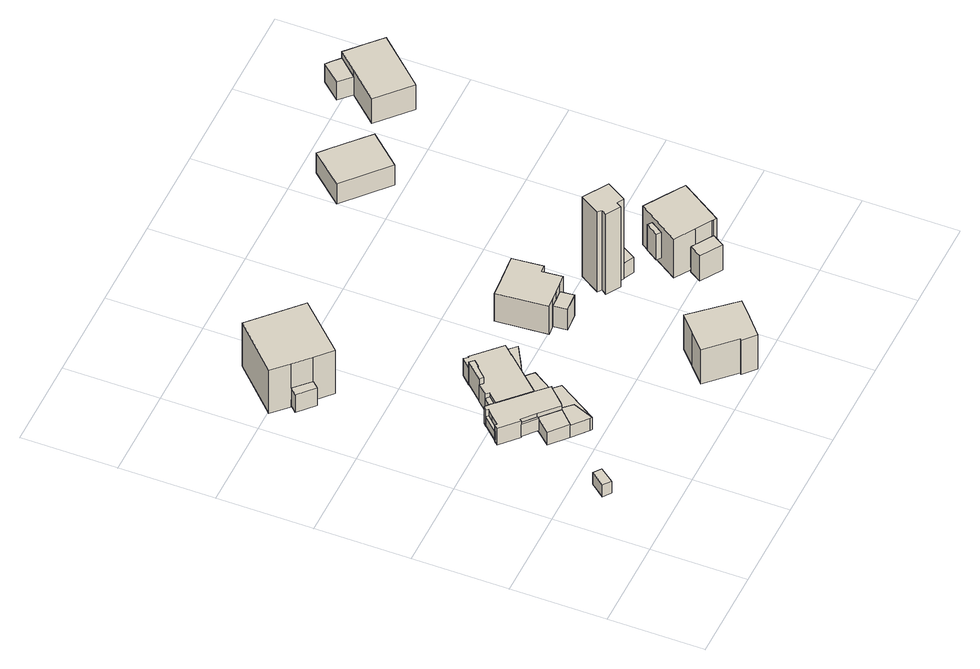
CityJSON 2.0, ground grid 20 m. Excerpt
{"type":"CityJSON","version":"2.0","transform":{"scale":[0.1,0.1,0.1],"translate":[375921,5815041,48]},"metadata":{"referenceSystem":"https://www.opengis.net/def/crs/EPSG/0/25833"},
"CityObjects":{
"building1":{"type":"Building","attributes":{"Gemeindeschluessel":"11000005","BezugspunktDach":"2200","function":"51009_1610","measuredHeight":3.16,"storeysAboveGround":0},"address":[{"country":"Germany","locality":"Berlin"}],"geometry":[{"type":"Solid","lod":"1","boundaries":[[[[0,1,2,3]],[[4,5,6,7]],[[4,7,3,2]],[[5,4,2,1]],[[6,5,1,0]],[[7,6,0,3]]]]}]},
"building2":{"type":"Building","attributes":{"Gemeindeschluessel":"11000005","BezugspunktDach":"2200","function":"51009_1610","measuredHeight":2.38,"storeysAboveGround":0},"address":[{"country":"Germany","locality":"Berlin"}],"geometry":[{"type":"Solid","lod":"1","boundaries":[[[[8,9,10,11]],[[12,13,14,15]],[[12,15,11,10]],[[13,12,10,9]],[[14,13,9,8]],[[15,14,8,11]]]]}]},
"building3":{"type":"Building","attributes":{"Gemeindeschluessel":"11000005","BezugspunktDach":"2200","function":"51009_1610","measuredHeight":3.14,"storeysAboveGround":0},"address":[{"country":"Germany","locality":"Berlin"}],"geometry":[{"type":"Solid","lod":"1","boundaries":[[[[16,17,18,19]],[[20,21,22,23]],[[20,23,19,18]],[[21,20,18,17]],[[22,21,17,16]],[[23,22,16,19]]]]}]},
"building4":{"type":"Building","attributes":{"Gemeindeschluessel":"11000005","BezugspunktDach":"2200","function":"51009_1610","measuredHeight":3.19,"storeysAboveGround":0},"address":[{"country":"Germany","locality":"Berlin"}],"geometry":[{"type":"Solid","lod":"1","boundaries":[[[[24,25,26,27]],[[28,29,30,31]],[[28,31,27,26]],[[29,28,26,25]],[[30,29,25,24]],[[31,30,24,27]]]]}]},
"building5":{"type":"Building","attributes":{"Gemeindeschluessel":"11000005","function":"31001_1010"},"address":[{"country":"Germany","locality":"Berlin","thoroughfareNumber":"17","thoroughfareName":"Im Eulengrund"}],"children":["building5-1","building5-2","building5-3","building5-4","building5-5"]},
"building5-1":{"type":"BuildingPart","attributes":{"BezugspunktDach":"2200","measuredHeight":4.59,"storeysAboveGround":1},"parents":["building5"],"geometry":[{"type":"MultiSurface","lod":"1","boundaries":[[[32,33,34,35,36,37,38,39,40,41,42,43,44,45,46,47,48]],[[49,50,51,52,53,54,55,56,57,58,59,60,61,62,63,64,65]],[[49,65,48,47]],[[50,49,47,46]],[[51,50,46,45]],[[52,51,45,44]],[[53,52,44,43]],[[54,53,43,42]],[[55,54,42,41]],[[56,55,41,40]],[[57,56,40,39]],[[58,57,39,38]],[[59,58,38,37]],[[60,59,37,36]],[[61,60,36,35]],[[62,61,35,34]],[[63,62,34,33]],[[64,63,33,32],[64,66,67,63]],[[65,68,69,32,48]],[[66,64,63,67]],[[69,68,65,64]]]}]},
"building5-2":{"type":"BuildingPart","attributes":{"BezugspunktDach":"2200","measuredHeight":3.37,"storeysAboveGround":1},"parents":["building5"],"geometry":[{"type":"Solid","lod":"1","boundaries":[[[[70,71,72,67,66]],[[63,73,74,75,64]],[[73,63,67,72]],[[74,73,72,71]],[[75,74,71,70]],[[64,66,67,63]],[[75,70,66,64]]]]}]},
"building5-3":{"type":"BuildingPart","attributes":{"BezugspunktDach":"2200","measuredHeight":5.96,"storeysAboveGround":1},"parents":["building5"],"geometry":[{"type":"MultiSurface","lod":"1","boundaries":[[[76,77,78,79,80,81,82,68,83,84,85,86,87,88,89,90]],[[91,92,93,94,95,96,97,65,75,98,99,100,101,102,103,104]],[[91,104,90,89]],[[92,91,89,88]],[[93,92,88,87]],[[94,93,87,86]],[[95,94,86,85]],[[96,95,85,84]],[[97,96,84,83]],[[65,97,83,68]],[[105,70,66,69,82]],[[98,75,82,81]],[[99,98,81,80]],[[106,107,80,79]],[[108,109,79,78]],[[102,101,78,77]],[[103,102,77,76]],[[104,103,76,90]],[[65,68,69,64]],[[75,110,64,66,70,105]],[[100,99,107,106]],[[101,100,109,108]]]}]},
"building5-4":{"type":"BuildingPart","attributes":{"BezugspunktDach":"2200","measuredHeight":3.21,"storeysAboveGround":1},"parents":["building5"],"geometry":[{"type":"MultiSurface","lod":"1","boundaries":[[[111,112,113,107,114]],[[99,115,116,117,118]],[[118,100,119]],[[115,99,107,113]],[[116,115,113,112]],[[117,116,112,111]],[[118,117,111,114]],[[119,100,106,107,99]],[[114,106,100,118]]]}]},
"building5-5":{"type":"BuildingPart","attributes":{"BezugspunktDach":"2200","measuredHeight":3.5,"storeysAboveGround":1},"parents":["building5"],"geometry":[{"type":"MultiSurface","lod":"1","boundaries":[[[120,109,108,121,122]],[[123,101,100,118,124]],[[123,124,122,121]],[[101,123,121,108]],[[118,114,106,109,120]],[[124,118,120,122]],[[108,109,100,101]],[[100,106,114,118,125]]]}]},
"building6":{"type":"Building","attributes":{"Gemeindeschluessel":"11000005","BezugspunktDach":"2200","function":"51009_1610","measuredHeight":3.29,"storeysAboveGround":0},"address":[{"country":"Germany","locality":"Berlin"}],"geometry":[{"type":"Solid","lod":"1","boundaries":[[[[113,112,126,127,128,129,107]],[[98,75,74,130,116,115,99]],[[98,99,107,129]],[[75,98,129,128]],[[74,75,128,127]],[[130,74,127,126]],[[116,130,126,112]],[[115,116,112,113]],[[99,115,113,107]]]]}]},
"building7":{"type":"Building","attributes":{"Gemeindeschluessel":"11000005","function":"31001_1010"},"address":[{"country":"Germany","locality":"Berlin","thoroughfareNumber":"14","thoroughfareName":"Im Eulengrund"}],"children":["building7-1","building7-2"]},
"building7-1":{"type":"BuildingPart","attributes":{"BezugspunktDach":"2200","measuredHeight":14.52,"storeysAboveGround":2},"parents":["building7"],"geometry":[{"type":"MultiSurface","lod":"1","boundaries":[[[131,132,133,134,135,136]],[[137,138,139,140,141,142]],[[137,142,136,135]],[[138,137,135,134]],[[139,138,134,133]],[[140,139,133,132]],[[143,144,132,131]],[[141,140,145,146,147]],[[142,141,131,136]],[[147,146,145,144,143]]]}]},
"building7-2":{"type":"BuildingPart","attributes":{"BezugspunktDach":"2200","measuredHeight":4.68,"storeysAboveGround":2},"parents":["building7"],"geometry":[{"type":"MultiSurface","lod":"1","boundaries":[[[148,144,143,149]],[[146,145,150,151]],[[146,151,149,143]],[[150,145,144,148]],[[151,150,148,149]],[[146,152,143,144,145]]]}]},
"building8":{"type":"Building","attributes":{"Gemeindeschluessel":"11000005","BezugspunktDach":"2200","function":"51009_1610","measuredHeight":5.94,"storeysAboveGround":0},"address":[{"country":"Germany","locality":"Berlin"}],"geometry":[{"type":"Solid","lod":"1","boundaries":[[[[153,154,155,156,157,158]],[[159,160,161,162,163,164]],[[159,164,158,157]],[[160,159,157,156]],[[161,160,156,155]],[[162,161,155,154]],[[163,162,154,153]],[[164,163,153,158]]]]}]},
"building9":{"type":"Building","attributes":{"Gemeindeschluessel":"11000005","BezugspunktDach":"2200","function":"51009_1610","measuredHeight":3.08,"storeysAboveGround":0},"address":[{"country":"Germany","locality":"Berlin"}],"geometry":[{"type":"Solid","lod":"1","boundaries":[[[[165,166,167,168,169,67]],[[170,171,172,173,174,175]],[[170,175,67,169]],[[171,170,169,168]],[[172,171,168,167]],[[173,172,167,166]],[[174,173,166,165]],[[175,174,165,67]]]]}]},
"building10":{"type":"Building","attributes":{"Gemeindeschluessel":"11000005","BezugspunktDach":"2200","function":"31001_1010","measuredHeight":12.06,"storeysAboveGround":1},"address":[{"country":"Germany","locality":"Berlin","thoroughfareNumber":"18","thoroughfareName":"Am Kiefernhang"}],"geometry":[{"type":"Solid","lod":"1","boundaries":[[[[176,177,178,179,180,181,182,183]],[[184,185,186,187,188,189,190,191]],[[184,191,183,182]],[[185,184,182,181]],[[186,185,181,180]],[[187,186,180,179]],[[188,187,179,178]],[[189,188,178,177]],[[190,189,177,176]],[[191,190,176,183]]]]}]},
"building11":{"type":"Building","attributes":{"Gemeindeschluessel":"11000005","function":"31001_1010"},"address":[{"country":"Germany","locality":"Berlin","thoroughfareNumber":"2","thoroughfareName":"Hochwaldsteig"}],"children":["building11-1","building11-2"]},
"building11-1":{"type":"BuildingPart","attributes":{"BezugspunktDach":"2200","measuredHeight":11.53,"storeysAboveGround":1},"parents":["building11"],"geometry":[{"type":"MultiSurface","lod":"1","boundaries":[[[192,193,194,195,196,197,198,199,200,201]],[[202,203,204,205,206,207,208,209,210,211]],[[202,211,201,200]],[[203,202,200,199]],[[204,203,199,198]],[[205,204,198,197]],[[206,205,197,196]],[[207,206,196,195]],[[212,213,195,194]],[[209,214,212,208,194,193]],[[210,209,193,192]],[[211,210,192,201]],[[208,207,213,212]],[[208,212,214,209]]]}]},
"building11-2":{"type":"BuildingPart","attributes":{"BezugspunktDach":"2200","measuredHeight":5.54,"storeysAboveGround":1},"parents":["building11"],"geometry":[{"type":"MultiSurface","lod":"1","boundaries":[[[215,216,213,214]],[[207,217,218,209]],[[217,207,213,216]],[[218,217,216,215]],[[209,218,215,214]],[[208,212,213,207]],[[214,212,208,209]]]}]},
"building12":{"type":"Building","attributes":{"Gemeindeschluessel":"11000005","BezugspunktDach":"2200","function":"31001_1010","measuredHeight":21.26,"storeysAboveGround":2},"address":[{"country":"Germany","locality":"Berlin","thoroughfareNumber":"4 (1)","thoroughfareName":"Hochwaldsteig"}],"geometry":[{"type":"Solid","lod":"1","boundaries":[[[[219,220,221,222,223,224,225,226,227,228]],[[229,230,231,232,233,234,235,236,237,238]],[[229,238,228,227]],[[230,229,227,226]],[[231,230,226,225]],[[232,231,225,224]],[[233,232,224,223]],[[234,233,223,222]],[[235,234,222,221]],[[236,235,221,220]],[[237,236,220,219]],[[238,237,219,228]]]]}]},
"building13":{"type":"Building","attributes":{"Gemeindeschluessel":"11000005","BezugspunktDach":"2200","function":"51009_1610","measuredHeight":4.5,"storeysAboveGround":0},"address":[{"country":"Germany","locality":"Berlin"}],"geometry":[{"type":"Solid","lod":"1","boundaries":[[[[239,240,241,242]],[[243,244,245,246]],[[243,246,242,241]],[[244,243,241,240]],[[245,244,240,239]],[[246,245,239,242]]]]}]},
"building14":{"type":"Building","attributes":{"Gemeindeschluessel":"11000005","BezugspunktDach":"2200","function":"51009_1610","measuredHeight":6.87,"storeysAboveGround":0},"address":[{"country":"Germany","locality":"Berlin"}],"geometry":[{"type":"Solid","lod":"1","boundaries":[[[[247,248,249,250]],[[251,252,253,254]],[[251,254,250,249]],[[252,251,249,248]],[[253,252,248,247]],[[254,253,247,250]]]]}]},
"building15":{"type":"Building","attributes":{"Gemeindeschluessel":"11000005","function":"31001_1010"},"address":[{"country":"Germany","locality":"Berlin","thoroughfareNumber":"4","thoroughfareName":"Hochwaldsteig"}],"children":["building15-1","building15-2"]},
"building15-1":{"type":"BuildingPart","attributes":{"BezugspunktDach":"2200","measuredHeight":12.43,"storeysAboveGround":2},"parents":["building15"],"geometry":[{"type":"MultiSurface","lod":"1","boundaries":[[[255,256,257,258,259,260,261,262]],[[263,264,265,266,267,268,269,270]],[[263,270,262,261]],[[264,263,261,260]],[[265,264,260,259]],[[266,265,259,258]],[[267,266,258,257]],[[271,272,257,256]],[[273,271,268,256,255]],[[270,274,275,273,255,262]],[[268,267,272,271]],[[269,268,271,273]],[[269,273,275,274]]]}]},
"building15-2":{"type":"BuildingPart","attributes":{"BezugspunktDach":"2200","measuredHeight":7.06,"storeysAboveGround":2},"parents":["building15"],"geometry":[{"type":"MultiSurface","lod":"1","boundaries":[[[276,272,275,277]],[[278,279,280,281]],[[278,281,277,275]],[[279,278,274,269,268,267,282]],[[280,279,272,276]],[[281,280,276,277]],[[282,267,268,271,272]],[[271,268,269,273]],[[275,273,269,274]]]}]},
"building16":{"type":"Building","attributes":{"Gemeindeschluessel":"11000005","BezugspunktDach":"2200","function":"31001_1010","measuredHeight":6.8,"storeysAboveGround":1},"address":[{"country":"Germany","locality":"Berlin","thoroughfareNumber":"13","thoroughfareName":"Im Eulengrund"}],"geometry":[{"type":"Solid","lod":"1","boundaries":[[[[283,284,285,286,287,288]],[[289,290,291,292,293,294]],[[289,294,288,287]],[[290,289,287,286]],[[291,290,286,285]],[[292,291,285,284]],[[293,292,284,283]],[[294,293,283,288]]]]}]},
"building17":{"type":"Building","attributes":{"Gemeindeschluessel":"11000005","BezugspunktDach":"2200","function":"51009_1610","measuredHeight":3.71,"storeysAboveGround":0},"address":[{"country":"Germany","locality":"Berlin"}],"geometry":[{"type":"Solid","lod":"1","boundaries":[[[[295,296,297,298]],[[299,300,301,302]],[[299,302,298,297]],[[300,299,297,296]],[[301,300,296,295]],[[302,301,295,298]]]]}]},
"building18":{"type":"Building","attributes":{"Gemeindeschluessel":"11000005","function":"31001_1010"},"address":[{"country":"Germany","locality":"Berlin","thoroughfareNumber":"11A","thoroughfareName":"Im Eulengrund"}],"children":["building18-1","building18-2"]},
"building18-1":{"type":"BuildingPart","attributes":{"BezugspunktDach":"2200","measuredHeight":8.25,"storeysAboveGround":1},"parents":["building18"],"geometry":[{"type":"Solid","lod":"1","boundaries":[[[[303,304,305,306,307,308]],[[309,310,311,312,313,314]],[[309,314,308,307]],[[310,309,307,306],[310,315,316,309]],[[311,310,306,305]],[[312,311,305,304]],[[313,312,304,303]],[[314,313,303,308]],[[315,310,309,316]]]]}]},
"building18-2":{"type":"BuildingPart","attributes":{"BezugspunktDach":"2200","measuredHeight":4.79,"storeysAboveGround":1},"parents":["building18"],"geometry":[{"type":"Solid","lod":"1","boundaries":[[[[316,315,317,318,319]],[[320,321,310,309,322]],[[320,322,319,318]],[[321,320,318,317]],[[310,321,317,315]],[[322,309,316,319]],[[310,315,316,309]]]]}]}
},
"vertices":[
[69,108,76],[92,138,76],[76,150,76],[53,120,76],[76,150,45],[92,138,45],[69,108,45],[53,120,45],
[114,361,68],[143,391,68],[139,395,68],[110,364,68],[139,395,44],[143,391,44],[114,361,44],[110,364,44],
[166,299,76],[169,303,76],[142,327,76],[139,323,76],[142,327,44],[169,303,44],[166,299,44],[139,323,44],
[164,386,75],[183,406,75],[176,413,75],[157,393,75],[176,413,43],[183,406,43],[164,386,43],[157,393,43],
[220,332,86],[257,372,86],[291,409,86],[290,409,86],[309,429,86],[255,481,86],[253,479,86],[246,488,86],[227,468,86],[235,460,86],[224,448,86],[223,449,86],[201,426,86],[194,433,86],[176,413,86],[183,406,86],[164,386,86],[183,406,41],[176,413,41],[194,433,41],[201,426,41],[223,449,41],[224,448,41],[235,460,41],[227,468,41],[246,488,41],[253,479,41],[255,481,41],[309,429,41],[290,409,41],[291,409,41],[257,372,41],[220,332,41],[164,386,41],[220,332,74],[257,372,74],[164,386,85],[220,332,85],
[245,307,74],[249,312,74],[276,354,74],[276,354,41],[249,312,41],[245,307,41],
[139,323,85],[142,327,85],[169,303,85],[206,269,85],[211,273,85],[244,307,85],[245,307,85],[157,393,85],[146,402,85],[139,395,85],[143,391,85],[130,378,85],[114,361,85],[110,364,85],[103,356,85],[110,364,41],[114,361,41],[130,378,41],[143,391,41],[139,395,41],[146,402,41],[157,393,41],[244,307,41],[211,273,41],[206,269,41],[169,303,41],[142,327,41],[139,323,41],[103,356,41],[245,307,56],[206,269,73],[211,273,73],[169,303,75],[206,269,75],[230,321,41],
[208,212,73],[211,209,73],[229,254,73],[176,239,73],[229,254,41],[211,209,41],[208,212,41],[176,239,41],[210,272,41],
[176,239,75],[166,299,75],[140,270,75],[166,299,41],[140,270,41],[192,255,41],
[266,295,73],[249,312,73],[245,307,73],[244,307,73],[266,295,41],
[36,748,162],[68,717,162],[101,686,162],[195,784,162],[98,875,162],[3,779,162],[98,875,47],[195,784,47],[101,686,47],[68,717,47],[36,748,47],[3,779,47],[36,748,98],[68,717,98],[68,717,51],[36,748,51],[36,748,66],
[55,703,98],[22,734,98],[55,703,51],[22,734,51],[36,748,82],
[201,426,102],[223,449,102],[224,448,102],[235,460,102],[227,468,102],[194,433,102],[227,468,43],[235,460,43],[224,448,43],[223,449,43],[201,426,43],[194,433,43],
[290,390,74],[327,411,74],[309,429,74],[290,409,74],[291,409,74],[291,409,43],[290,409,43],[309,429,43],[327,411,43],[290,390,43],[257,372,43],
[494,30,92],[491,27,92],[517,4,92],[553,36,92],[587,67,92],[510,152,92],[474,119,92],[438,86,92],[474,119,1],[510,152,1],[587,67,1],[553,36,1],[517,4,1],[491,27,1],[494,30,1],[438,86,1],
[418,387,105],[439,389,105],[459,390,105],[479,392,105],[501,394,105],[497,436,105],[512,438,105],[506,503,105],[450,498,105],[409,495,105],[450,498,31],[506,503,31],[512,438,31],[497,436,31],[501,394,31],[479,392,31],[459,390,31],[439,389,31],[418,387,31],[409,495,31],[459,390,86],[479,392,86],[439,389,86],
[442,360,86],[482,363,86],[482,363,31],[442,360,31],
[563,342,245],[556,331,245],[585,313,245],[592,325,245],[606,316,245],[607,317,245],[631,357,245],[632,358,245],[581,390,245],[555,348,245],[581,390,32],[632,358,32],[631,357,32],[607,317,32],[606,316,32],[592,325,32],[585,313,32],[556,331,32],[563,342,32],[555,348,32],
[628,305,73],[652,344,73],[631,357,73],[607,317,73],[631,357,33],[652,344,33],[628,305,33],[607,317,33],
[687,275,98],[704,301,98],[695,307,98],[678,281,98],[695,307,30],[704,301,30],[687,275,30],[678,281,30],
[706,214,114],[739,193,114],[741,191,114],[747,188,114],[804,276,114],[763,302,114],[722,328,114],[665,240,114],[722,328,11],[763,302,11],[804,276,11],[747,188,11],[741,191,11],[739,193,11],[706,214,11],[665,240,11],[739,193,73],[741,191,73],[706,214,73],[697,219,11],[697,219,73],
[725,166,73],[681,194,73],[697,219,6],[741,191,6],[725,166,6],[681,194,6],[741,191,55],
[645,801,104],[705,868,104],[656,913,104],[637,930,104],[616,948,104],[556,881,104],[616,948,51],[637,930,51],[656,913,51],[705,868,51],[645,801,51],[556,881,51],
[656,913,89],[664,922,89],[645,939,89],[637,930,89],[645,939,52],[664,922,52],[656,913,52],[637,930,52],
[849,846,110],[941,947,110],[913,973,110],[874,1008,110],[837,968,110],[782,907,110],[837,968,45],[874,1008,45],[913,973,45],[941,947,45],[849,846,45],[782,907,45],[874,1008,93],[837,968,93],
[855,1025,93],[847,1031,93],[812,992,93],[847,1031,45],[855,1025,45],[812,992,45]
]}
